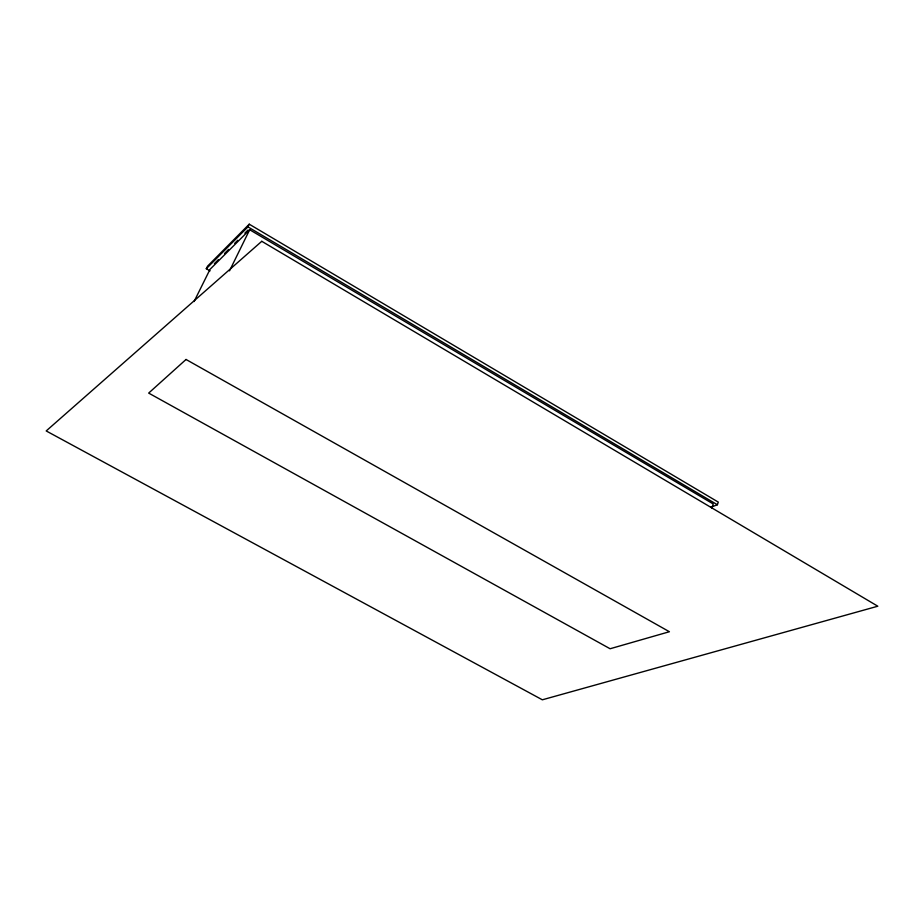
<?xml version="1.0" encoding="UTF-8"?>
<svg xmlns="http://www.w3.org/2000/svg" width="924" height="924" viewBox="0 0 924 924"><rect width="100%" height="100%" fill="white"/><g stroke="black" fill="none" stroke-linecap="round" stroke-linejoin="round"><path stroke-width="1.39" d="M710.66 507.311L717.382 504.758L718.283 502.102L249.237 224.197L207.565 266.158L206.295 268.722L210.037 270.894M711.815 508.027L713.212 503.95L249.688 229.741L210.06 269.3L194.075 301.536M229.522 270.836L249.688 229.741M206.295 268.722L247.921 226.888L249.237 224.197M214.391 263.687L218.457 259.621M224.555 253.511L228.621 249.445M234.731 243.335L237.78 240.286M244.895 233.16L247.955 230.111M247.921 226.888L717.382 504.758M186.036 359.471L148.672 393.093L610.094 648.752L669.403 631.727L186.036 359.471M261.769 241.303L46.2 430.942L542.342 699.803L877.8 606.213L261.769 241.303"/></g></svg>
